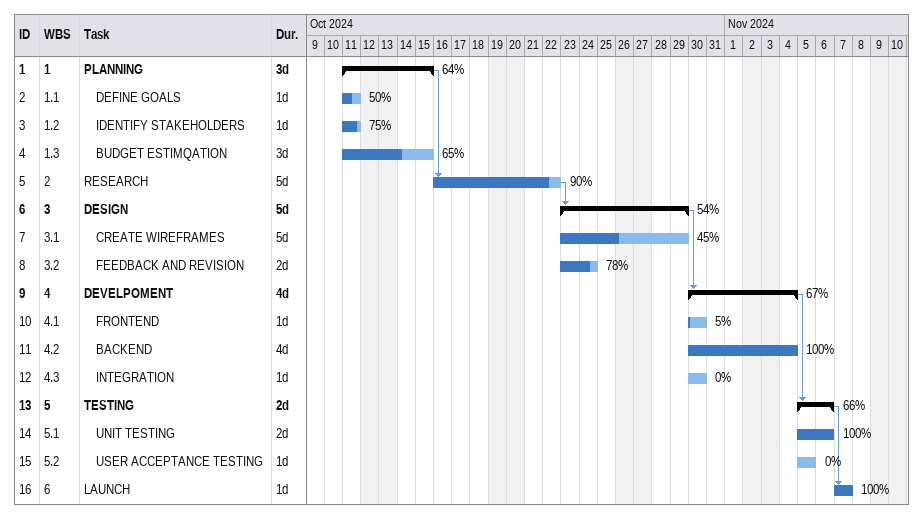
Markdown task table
| ID | WBS | Task | Duration | Start | Finish | Predecessors | % complete |
|---|---|---|---|---|---|---|---|
| 1 | 1 | **PLANNING** | 3d | 2024-10-11 | 2024-10-15 |  | 64 |
| 2 | 1.1 | DEFINE GOALS | 1d | 2024-10-11 | 2024-10-11 |  | 50 |
| 3 | 1.2 | IDENTIFY STAKEHOLDERS | 1d | 2024-10-11 | 2024-10-11 |  | 75 |
| 4 | 1.3 | BUDGET ESTIMQATION | 3d | 2024-10-11 | 2024-10-15 |  | 65 |
| 5 | 2 | RESEARCH | 5d | 2024-10-16 | 2024-10-22 | 1 | 90 |
| 6 | 3 | **DESIGN** | 5d | 2024-10-23 | 2024-10-29 | 5 | 54 |
| 7 | 3.1 | CREATE WIREFRAMES | 5d | 2024-10-23 | 2024-10-29 |  | 45 |
| 8 | 3.2 | FEEDBACK AND REVISION | 2d | 2024-10-23 | 2024-10-24 |  | 78 |
| 9 | 4 | **DEVELPOMENT** | 4d | 2024-10-30 | 2024-11-04 | 6 | 67 |
| 10 | 4.1 | FRONTEND | 1d | 2024-10-30 | 2024-10-30 |  | 5 |
| 11 | 4.2 | BACKEND | 4d | 2024-10-30 | 2024-11-04 |  | 100 |
| 12 | 4.3 | INTEGRATION | 1d | 2024-10-30 | 2024-10-30 |  | 0 |
| 13 | 5 | **TESTING** | 2d | 2024-11-05 | 2024-11-06 | 9 | 66 |
| 14 | 5.1 | UNIT TESTING | 2d | 2024-11-05 | 2024-11-06 |  | 100 |
| 15 | 5.2 | USER ACCEPTANCE TESTING | 1d | 2024-11-05 | 2024-11-05 |  | 0 |
| 16 | 6 | LAUNCH | 1d | 2024-11-07 | 2024-11-07 | 13 | 100 |
